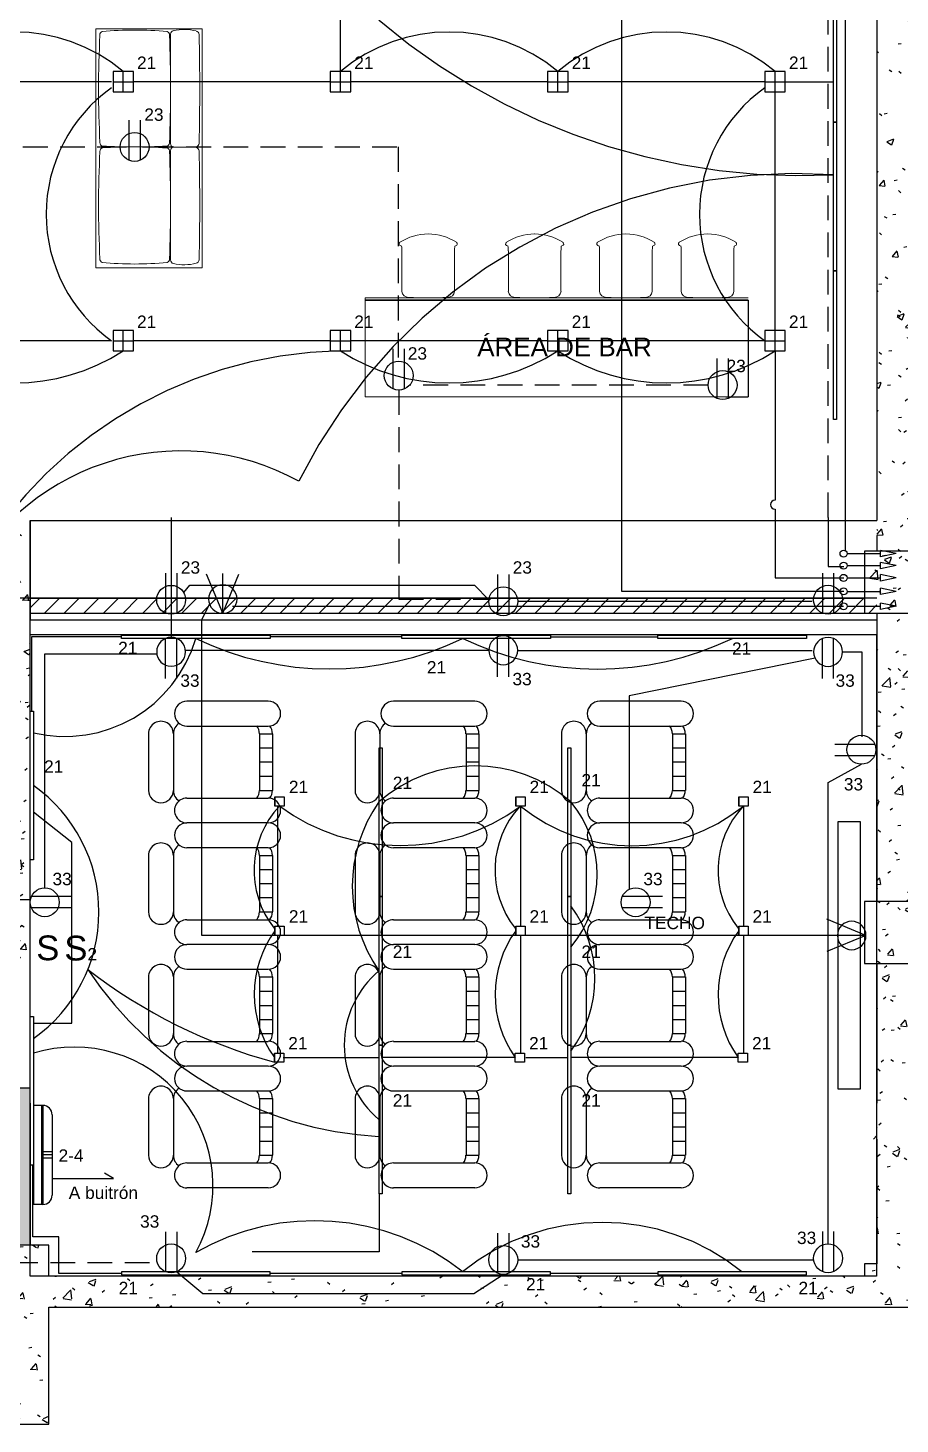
# Model space of a CAD drawing. Header units: inches. Extents: x 131 to 82119, y 71 to 16923.
# Drawn here: x 272.45 to 279.49, y 157.58 to 168.85 of the extents above; entities that cross this region are included whole.
import ezdxf
from ezdxf.enums import TextEntityAlignment as Align

# ---------------------------------------------------------------- set-up
doc = ezdxf.new("R2010")
doc.units = ezdxf.units.IN
doc.header["$MEASUREMENT"] = 0
doc.linetypes.add('HIDDEN', pattern=[9.525, 6.35, -3.175])
doc.linetypes.add('PISO', pattern=[0.3, 0.2, -0.1])
for name, color, linetype, lineweight in [('A-GENM-____-OTLN', 13, 'Continuous', 18), ('DUCTO-PARED O TECHO', 7, 'Continuous', 25), ('DUCTO-PISO', 7, 'PISO', 25), ('I-FURN-____-OTLN', 30, 'Continuous', 18), ('Q-CASE-____-MCUT', 31, 'Continuous', 35), ('Q-CASE-____-OTLN', 31, 'Continuous', 18), ('RED-TELEVISION', 84, 'TELEVISION', 25), ('RED-TELEVISIÓN', 84, 'TELEVISION', 25), ('RED-TELÉFONO', 240, 'TELEFONO', 25), ('SIMBOLOGIA', 150, 'Continuous', 25), ('SIMBOLOGÍA', 150, 'Continuous', 25)]:
    doc.layers.add(name, color=color, linetype=linetype, lineweight=lineweight)
for name, color, linetype in [('A-MUEB', 3, 'Continuous'), ('Arquitectonico', 253, 'Continuous'), ('INTERRUPTORES', 6, 'Continuous'), ('LAMPARAS', 20, 'Continuous'), ('Retorno', 5, 'HIDDEN')]:
    doc.layers.add(name, color=color, linetype=linetype)
doc.styles.add('Arial_1', font='arial.ttf', dxfattribs={"height": 0.15})
doc.styles.get("Standard").update_dxf_attribs({"font": 'arial.ttf'})
doc.linetypes.add('TELEFONO', pattern='A,0.32,-0.12,["TEL",Standard,S=0.065,R=0,X=-0.065,Y=-0.0325],-0.14', length=0.58)
doc.linetypes.add('TELEVISION', pattern='A,0.32,-0.13,["TV",Standard,S=0.065,R=0,X=-0.065,Y=-0.0325],-0.13', length=0.58)
pattern_1 = [(50, (280.8748, 170.8237), (0.546432, -0.047308), [0.057, -0.629]), (355, (280.8748, 170.8237), (-0.105429, 0.57337), [0.046, -0.503]), (100.451, (280.9208, 170.8197), (0.440955, 0.525708), [0.049, -0.534]), (46.184, (280.8748, 170.9757), (0.813123, -0.12606), [0.086, -0.943]), (96.636, (280.9428, 170.9657), (0.711995, 0.74225), [0.073, -0.801]), (351.184, (280.8748, 170.9757), (0.71223, 0.742616), [0.069, -0.754]), (21, (280.9508, 170.9377), (0.454985, -0.306292), [0.057, -0.629]), (326, (280.9508, 170.9377), (0.185766, 0.552594), [0.046, -0.503]), (71.451, (280.9888, 170.9127), (0.640536, 0.246016), [0.049, -0.534]), (37.5, (280.87478, 170.82372), (0.009206, 0.2541166), [0.025, -0.472, 0.025, -0.485, -0.505]), (37.5, (280.87478, 170.82372), (0.009206, 0.2541166), [-1.007, 0.025, -0.48]), (7.5, (280.87478, 170.82372), (0.2004608, 0.3007382), [0.025, -0.266, 0.025, -0.46, -0.192]), (7.5, (280.87478, 170.82372), (0.2004608, 0.3007382), [-0.776, 0.025, -0.167]), (327.5, (280.70478, 170.82372), (0.406483, -0.0170776), [0.025, -0.165, 0.025, -0.569, -0.789]), (327.5, (280.70478, 170.82372), (0.406483, -0.0170776), [-0.785, 0.025, -0.764]), (317.5, (280.62878, 170.82372), (0.443999, 0.076008), [0.025, -0.223, 0.025, -0.37, -0.56]), (317.5, (280.62878, 170.82372), (0.443999, 0.076008), [-0.642, 0.025, -0.535])]

# ---------------------------------------------------------------- blocks, each defined once
blk = doc.blocks.new('tea_stool_250_46_g - Sancal_Stool_250_46_g-1127942-ARQ-SS')
at = {"layer": 'A-GENM-____-OTLN'}
for p, q in [((-0.215, 0.122), (-0.215, -0.205)), ((0.21, -0.205), (0.21, 0.122))]:
    blk.add_line(p, q, dxfattribs=at)
for centre, radius, start, end in [((-0.003, -0.158), 0.417, 89.9132, 123.1483), ((-0.002, -0.158), 0.417, 56.8517, 90.0868), ((-0.221, 0.178), 0.0163, 127.7339, 191.6077), ((-0.215, 0.185), 0.0245, 206.7685, 266.2649), ((-0.645, 0.122), 0.429, 0, 5.2091), ((0.639, 0.122), 0.429, 174.7909, 180), ((0.21, 0.185), 0.0245, 273.7351, 333.2315), ((0.216, 0.178), 0.0163, 348.3923, 52.2661), ((-0.161, -0.199), 0.0547, 186.2542, 270.1961), ((0.156, -0.199), 0.0547, 269.8039, 353.7458), ((0.006, 2.576), 2.834, 266.6304, 269.8244), ((-0.011, 2.576), 2.834, 270.1756, 273.3696)]:
    blk.add_arc(centre, radius, start, end, dxfattribs=at)
blk = doc.blocks.new('Encimera sola - Profundidad 600 mm-1429979-ARQ-SS')
at = {"layer": 'Q-CASE-____-MCUT'}
blk.add_line((-1.2, -0.019), (1.891, -0.019), dxfattribs=at)
at = {"layer": 'Q-CASE-____-OTLN'}
for p, q in [((-0.783, 0), (-1.2, 0)), ((-1.2, 0), (-1.2, -0.8)), ((0.075, 0), (-0.598, 0)), ((0.813, 0), (0.26, 0)), ((1.471, 0), (0.998, 0)), ((1.891, 0), (1.656, 0)), ((-1.2, -0.8), (1.711, -0.8))]:
    blk.add_line(p, q, dxfattribs=at)
blk = doc.blocks.new('Meet_2_Seater_Connect_Left - Meet_2_Seater_Connect_Left-1030455-ARQ-SS')
at = {"layer": 'I-FURN-____-OTLN'}
for p, q in [((-0.955, 0.427), (-0.955, -0.427)), ((0.972, 0.43), (-0.952, 0.43)), ((0.975, -0.427), (0.975, 0.427)), ((-0.911, 0.174), (-0.029, 0.174)), ((0.029, 0.174), (0.911, 0.174)), ((-0.952, -0.43), (0.972, -0.43))]:
    blk.add_line(p, q, dxfattribs=at)
for centre, radius, start, end in [((-0.952, 0.427), 0.003, 89.9999, 180), ((-0.541, 0.284), 0.408, 166.1876, 192.2067), ((-0.908, 0.374), 0.03, 91.5026, 166.1876), ((-0.47, -16.327), 16.737, 88.4934, 91.5026), ((-0.031, 0.374), 0.03, 13.8075, 88.4934), ((-0.126, 0.351), 0.128, 6.0523, 13.8075), ((3.345, 0.265), 3.345, 178.2931, 181.1734), ((0.055, 0.368), 0.0543, 166.1876, 184.2904), ((0.032, 0.374), 0.03, 91.5026, 166.1876), ((0.47, -16.327), 16.737, 88.4934, 91.5026), ((0.909, 0.374), 0.03, 13.8075, 88.4934), ((0.542, 0.284), 0.408, 347.7933, 13.8075), ((0.972, 0.427), 0.003, 360, 92.4594), ((1.732, -0.116), 2.677, 174.3726, 185.6274), ((-0.911, 0.204), 0.03, 192.2067, 270), ((-0.907, 0.14), 0.0256, 85.9059, 166.0941), ((-0.468, -11.582), 11.756, 87.87, 92.1327), ((-0.034, 0.141), 0.0256, 3.8772, 84.1228), ((-0.029, 0.204), 0.03, 270, 344.7947), ((-4.567, -0.118), 4.566, 356.7839, 3.2623), ((4.437, -0.118), 4.438, 176.6436, 183.3102), ((0.029, 0.204), 0.03, 195.2053, 270), ((0.032, 0.141), 0.0256, 95.8772, 176.1228), ((0.467, -11.582), 11.756, 87.8673, 92.13), ((0.906, 0.14), 0.0256, 13.9059, 94.0941), ((0.911, 0.204), 0.03, 270, 347.7933), ((-1.733, -0.116), 2.677, 354.3726, 5.6274), ((-0.952, -0.427), 0.003, 180, 271.9138), ((-0.908, -0.37), 0.0262, 199.3576, 278.6424), ((-0.47, 7.831), 8.238, 266.9834, 273.0166), ((-0.033, -0.37), 0.0256, 262.8129, 352.2045), ((0.032, -0.37), 0.0256, 187.7955, 277.1871), ((0.469, 7.831), 8.238, 266.9834, 273.0166), ((0.906, -0.37), 0.0262, 261.3576, 340.6424), ((0.972, -0.427), 0.003, 270, 360)]:
    blk.add_arc(centre, radius, start, end, dxfattribs=at)
blk = doc.blocks.new('ssfsdf')
at = {"layer": 'A-MUEB'}
for p, q in [((3464.832, 1612.012), (3464.403, 1612.012)), ((3465.753, 1612.012), (3465.324, 1612.012)), ((3466.673, 1612.012), (3466.245, 1612.012)), ((3467.594, 1612.012), (3467.165, 1612.012)), ((3464.832, 1611.824), (3464.402, 1611.824)), ((3465.753, 1611.824), (3465.322, 1611.824)), ((3466.673, 1611.824), (3466.243, 1611.824)), ((3467.594, 1611.824), (3467.164, 1611.824)), ((3464.157, 1611.106), (3464.157, 1611.722)), ((3464.345, 1611.722), (3464.345, 1611.106)), ((3464.89, 1611.722), (3464.89, 1611.106)), ((3465.078, 1611.106), (3465.078, 1611.722)), ((3465.078, 1611.106), (3465.078, 1611.722)), ((3465.078, 1611.106), (3465.078, 1611.722)), ((3465.265, 1611.722), (3465.265, 1611.106)), ((3465.811, 1611.722), (3465.811, 1611.106)), ((3465.999, 1611.106), (3465.999, 1611.722)), ((3465.999, 1611.106), (3465.999, 1611.722)), ((3465.999, 1611.106), (3465.999, 1611.722)), ((3466.186, 1611.722), (3466.186, 1611.106)), ((3466.732, 1611.722), (3466.732, 1611.106)), ((3466.919, 1611.106), (3466.919, 1611.722)), ((3466.919, 1611.106), (3466.919, 1611.722)), ((3466.919, 1611.106), (3466.919, 1611.722)), ((3466.919, 1611.106), (3466.919, 1611.722)), ((3466.919, 1611.106), (3466.919, 1611.722)), ((3466.919, 1611.106), (3466.919, 1611.722)), ((3466.919, 1611.106), (3466.919, 1611.722)), ((3466.919, 1611.106), (3466.919, 1611.722)), ((3467.107, 1611.722), (3467.107, 1611.106)), ((3467.652, 1611.722), (3467.652, 1611.106)), ((3467.84, 1611.106), (3467.84, 1611.722)), ((3467.84, 1611.106), (3467.84, 1611.722)), ((3467.84, 1611.106), (3467.84, 1611.722)), ((3467.84, 1611.106), (3467.84, 1611.722)), ((3467.84, 1611.106), (3467.84, 1611.722)), ((3464.832, 1611.172), (3464.403, 1611.172)), ((3464.403, 1611.172), (3464.403, 1611.074)), ((3464.511, 1611.172), (3464.511, 1611.074)), ((3464.618, 1611.172), (3464.618, 1611.074)), ((3464.724, 1611.172), (3464.724, 1611.074)), ((3464.832, 1611.172), (3464.832, 1611.074)), ((3465.753, 1611.172), (3465.324, 1611.172)), ((3465.324, 1611.172), (3465.324, 1611.074)), ((3465.432, 1611.172), (3465.432, 1611.074)), ((3465.538, 1611.172), (3465.538, 1611.074)), ((3465.645, 1611.172), (3465.645, 1611.074)), ((3465.753, 1611.172), (3465.753, 1611.074)), ((3466.673, 1611.172), (3466.245, 1611.172)), ((3466.245, 1611.172), (3466.245, 1611.074)), ((3466.353, 1611.172), (3466.353, 1611.074)), ((3466.459, 1611.172), (3466.459, 1611.074)), ((3466.565, 1611.172), (3466.565, 1611.074)), ((3466.673, 1611.172), (3466.673, 1611.074)), ((3467.594, 1611.172), (3467.165, 1611.172)), ((3467.165, 1611.172), (3467.165, 1611.074)), ((3467.273, 1611.172), (3467.273, 1611.074)), ((3467.38, 1611.172), (3467.38, 1611.074)), ((3467.486, 1611.172), (3467.486, 1611.074)), ((3467.594, 1611.172), (3467.594, 1611.074)), ((3464.832, 1611.074), (3464.403, 1611.074)), ((3465.753, 1611.074), (3465.324, 1611.074)), ((3466.673, 1611.074), (3466.245, 1611.074)), ((3467.594, 1611.074), (3467.165, 1611.074))]:
    blk.add_line(p, q, dxfattribs=at)
for centre, start, end in [((3464.403, 1611.918), 90, 270), ((3464.832, 1611.918), 270, 90), ((3465.324, 1611.918), 90, 270), ((3465.753, 1611.918), 270, 90), ((3466.245, 1611.918), 90, 270), ((3466.673, 1611.918), 270, 90), ((3467.165, 1611.918), 90, 270), ((3467.594, 1611.918), 270, 90), ((3464.251, 1611.722), 360, 180), ((3464.402, 1611.73), 90, 146.9929), ((3464.832, 1611.73), 32.2963, 90), ((3464.984, 1611.722), 0, 180), ((3465.172, 1611.722), 360, 180), ((3465.322, 1611.73), 90, 146.9929), ((3465.753, 1611.73), 32.2963, 90), ((3465.905, 1611.722), 0, 180), ((3466.092, 1611.722), 360, 180), ((3466.243, 1611.73), 90, 146.9929), ((3466.673, 1611.73), 32.2963, 90), ((3466.825, 1611.722), 0, 180), ((3467.013, 1611.722), 360, 180), ((3467.164, 1611.73), 90, 146.9929), ((3467.594, 1611.73), 32.2963, 90), ((3467.746, 1611.722), 0, 180), ((3464.403, 1611.266), 230.8959, 270), ((3464.832, 1611.266), 270, 309.1041), ((3465.324, 1611.266), 230.8959, 270), ((3465.753, 1611.266), 270, 309.1041), ((3466.245, 1611.266), 230.8959, 270), ((3466.673, 1611.266), 270, 309.1041), ((3467.165, 1611.266), 230.8959, 270), ((3467.594, 1611.266), 270, 309.1041), ((3464.251, 1611.106), 180, 360), ((3464.403, 1611.168), 230.8959, 270), ((3464.832, 1611.168), 270, 309.1041), ((3464.984, 1611.106), 180, 360), ((3465.172, 1611.106), 180, 360), ((3465.324, 1611.168), 230.8959, 270), ((3465.753, 1611.168), 270, 309.1041), ((3465.905, 1611.106), 180, 360), ((3466.092, 1611.106), 180, 360), ((3466.245, 1611.168), 230.8959, 270), ((3466.673, 1611.168), 270, 309.1041), ((3466.825, 1611.106), 180, 360), ((3467.013, 1611.106), 180, 360), ((3467.165, 1611.168), 230.8959, 270), ((3467.594, 1611.168), 270, 309.1041), ((3467.746, 1611.106), 180, 360)]:
    blk.add_arc(centre, 0.0938, start, end, dxfattribs=at)
blk = doc.blocks.new('TOMA')
at = {"layer": 'SIMBOLOGIA'}
for p, q in [((-0.0301, 0.2165), (-0.0301, 0.0062)), ((0.0294, 0.2165), (0.0294, 0.1463)), ((0.0294, 0.1463), (0.0294, 0.0059))]:
    blk.add_line(p, q, dxfattribs=at)
blk.add_circle((0, 0.0761), 0.0761, dxfattribs=at)
blk = doc.blocks.new('TV')
at = {"layer": 'RED-TELEVISION', "linetype": 'Continuous'}
for q in [(-0.2063, 0.0852), (-0.2103, 0), (-0.2063, -0.0852)]:
    blk.add_line((0, 0), q, dxfattribs=at)
blk.add_circle((-0.075, 0), 0.075, dxfattribs=at)
blk = doc.blocks.new('Ds')
at = {"layer": 'SIMBOLOGÍA', "color": 3, "linetype": 'Continuous'}
for p, q in [((0.028, 0), (0.298, 0)), ((0.298, -0.026), (0.298, 0.026)), ((0.424, 0), (0.298, 0.026)), ((0.424, 0), (0.298, -0.026))]:
    blk.add_line(p, q, dxfattribs=at)
at = {"layer": 'SIMBOLOGÍA', "ltscale": 0.2}
blk.add_circle((0, 0), 0.0282, dxfattribs=at)
blk = doc.blocks.new('MINISPLIT')
at = {"layer": 'SIMBOLOGÍA'}
for p, q in [((-0.325, 0.15), (0.325, 0.15)), ((-0.025, 0.15), (-0.025, 0.075)), ((0, 0.15), (0, 0.075)), ((0.025, 0.15), (0.025, 0.075)), ((-0.4, 0.075), (-0.4, 0)), ((-0.4, 0.075), (0.4, 0.075)), ((-0.4, 0.065), (0.4, 0.065)), ((-0.4, 0), (0.4, 0)), ((0.4, 0.075), (0.4, 0))]:
    blk.add_line(p, q, dxfattribs=at)
for centre, start, end in [((-0.325, 0.075), 90, 180), ((0.325, 0.075), 0, 90)]:
    blk.add_arc(centre, 0.075, start, end, dxfattribs=at)

msp = doc.modelspace()

# ---------------------------------------------------------------- hatches: boundary and pattern name
at = {"layer": 'Arquitectonico'}
h = msp.add_hatch(dxfattribs=at)
h.set_pattern_fill('FP_2', color=256, angle=360, style=0, pattern_type=2)
h.set_pattern_definition(pattern_1)
h.paths.add_polyline_path([(279.301, 164.624), (279.551, 164.624), (279.551, 169.558), (279.301, 169.558), (279.301, 164.75)], flags=0)
h = msp.add_hatch(dxfattribs=at)
h.set_pattern_fill('FP_2', color=256, angle=360, style=0, pattern_type=2)
h.set_pattern_definition(pattern_1)
h.paths.add_polyline_path([(272.347, 161.287), (272.467, 161.287), (272.467, 164.87), (272.267, 164.87), (272.267, 161.287)], flags=0)
h = msp.add_hatch(dxfattribs=at)
h.set_pattern_fill('FP_2', color=256, angle=360, style=0, pattern_type=2)
h.set_pattern_definition(pattern_1)
h.paths.add_polyline_path([(279.55, 164.124), (279.55, 164.624), (279.2, 164.624), (279.2, 164.124), (279.518, 164.124)], flags=0)
h = msp.add_hatch(dxfattribs=at)
h.set_pattern_fill('FP_1', color=256, angle=360, style=0, pattern_type=2)
h.set_pattern_definition([(45, (280.87478, 170.19862), (-0.079196, 0.079196), [])])
h.paths.add_polyline_path([(279.301, 164.124), (279.301, 164.244), (272.467, 164.244), (272.467, 164.124), (277.99, 164.124)], flags=0)
h = msp.add_hatch(dxfattribs=at)
h.set_pattern_fill('FP_2', color=256, angle=360, style=0, pattern_type=2)
h.set_pattern_definition(pattern_1)
h.paths.add_polyline_path([(279.551, 161.796), (279.551, 164.124), (279.301, 164.124), (279.301, 161.796), (279.518, 161.796)], flags=0)
h = msp.add_hatch(dxfattribs=at)
h.set_pattern_fill('FP_2', color=256, angle=360, style=0, pattern_type=2)
h.set_pattern_definition(pattern_1)
h.paths.add_polyline_path([(279.551, 161.296), (279.551, 161.796), (279.201, 161.796), (279.201, 161.296), (279.518, 161.296)], flags=0)
h = msp.add_hatch(dxfattribs=at)
h.set_pattern_fill('FP_2', color=256, angle=360, style=0, pattern_type=2)
h.set_pattern_definition(pattern_1)
h.paths.add_polyline_path([(279.518, 160.022), (279.551, 160.022), (279.551, 161.296), (279.301, 161.296), (279.301, 160.022)], flags=0)
msp.add_hatch(color=256, dxfattribs=at).paths.add_polyline_path([(272.467, 160.287), (272.267, 160.287), (272.267, 159.021), (272.467, 159.021)])
h = msp.add_hatch(dxfattribs=at)
h.set_pattern_fill('FP_2', color=256, angle=360, style=0, pattern_type=2)
h.set_pattern_definition(pattern_1)
h.paths.add_polyline_path([(279.301, 158.871), (279.551, 158.871), (279.551, 160.022), (279.301, 160.022), (279.301, 159.438)], flags=0)
h = msp.add_hatch(dxfattribs=at)
h.set_pattern_fill('FP_2', color=256, angle=360, style=0, pattern_type=2)
h.set_pattern_definition(pattern_1)
h.paths.add_polyline_path([(272.367, 158.521), (272.367, 158.771), (272.617, 158.771), (272.617, 159.021), (272.267, 159.021), (272.267, 158.521)], flags=0)
h = msp.add_hatch(dxfattribs=at)
h.set_pattern_fill('FP_2', color=256, angle=360, style=0, pattern_type=2)
h.set_pattern_definition(pattern_1)
h.paths.add_polyline_path([(279.551, 158.521), (279.551, 158.871), (279.201, 158.871), (279.201, 158.521)], flags=0)
h = msp.add_hatch(dxfattribs=at)
h.set_pattern_fill('FP_2', color=256, angle=360, style=0, pattern_type=2)
h.set_pattern_definition(pattern_1)
h.paths.add_polyline_path([(279.201, 158.521), (279.201, 158.771), (272.367, 158.771), (272.367, 158.521), (272.617, 158.521)], flags=0)
h = msp.add_hatch(dxfattribs=at)
h.set_pattern_fill('FP_2', color=256, angle=360, style=0, pattern_type=2)
h.set_pattern_definition(pattern_1)
h.paths.add_polyline_path([(272.617, 157.576), (272.617, 158.521), (272.367, 158.521), (272.367, 157.576)], flags=0)

# ---------------------------------------------------------------- linework, layer by layer
for p, q in [((272.467, 164.87), (272.467, 164.07)), ((272.467, 164.07), (279.301, 164.07)), ((272.467, 160.287), (272.267, 160.287)), ((272.467, 160.167), (272.467, 159.021))]:
    msp.add_line(p, q)
msp.add_lwpolyline([(272.467, 163.95), (279.298, 163.95), (279.298, 158.771), (272.467, 158.771)], close=True)
for p, q in [((279.301, 169.558), (279.301, 164.87)), ((278.262, 166.65), (278.262, 165.869)), ((278.082, 165.869), (278.262, 165.869)), ((272.467, 161.294), (272.467, 164.87)), ((272.467, 164.87), (272.467, 164.07)), ((272.467, 164.87), (279.301, 164.87)), ((279.301, 164.75), (279.301, 164.624)), ((279.301, 164.624), (279.2, 164.624)), ((279.2, 164.624), (279.2, 164.124)), ((279.55, 164.624), (279.301, 164.624)), ((279.301, 164.244), (272.267, 164.244)), ((272.467, 164.244), (279.2, 164.244)), ((272.467, 164.124), (279.301, 164.124)), ((279.2, 164.124), (279.301, 164.124)), ((279.301, 164.124), (279.55, 164.124)), ((279.301, 164.124), (279.301, 161.796)), ((279.301, 161.796), (279.201, 161.796)), ((279.201, 161.796), (279.201, 161.296)), ((279.551, 161.796), (279.301, 161.796)), ((279.201, 161.296), (279.301, 161.296)), ((279.301, 161.296), (279.301, 160.167)), ((279.301, 161.296), (279.551, 161.296)), ((272.467, 160.287), (272.267, 160.287)), ((272.467, 160.167), (272.467, 159.021)), ((279.273, 159.877), (279.301, 159.905)), ((279.301, 159.877), (279.301, 158.871)), ((272.617, 159.021), (272.267, 159.021)), ((272.617, 158.771), (272.617, 159.021)), ((279.301, 158.871), (279.201, 158.871)), ((279.201, 158.871), (279.201, 158.771)), ((279.201, 158.771), (272.617, 158.771)), ((272.617, 158.521), (279.201, 158.521)), ((272.617, 157.576), (272.617, 158.521)), ((279.201, 158.521), (279.551, 158.521)), ((267.468, 157.576), (272.617, 157.576))]:
    msp.add_line(p, q, dxfattribs=at)
msp.add_lwpolyline([(279.167, 160.28), (278.989, 160.28), (278.989, 162.44), (279.167, 162.44)], close=True, dxfattribs=at)
at = {"layer": 'DUCTO-PARED O TECHO'}
for p, q in [((273.123, 168.414), (271.545, 168.414)), ((274.889, 168.414), (273.299, 168.414)), ((276.643, 168.414), (275.054, 168.414)), ((278.479, 166.404), (278.479, 168.331)), ((273.123, 166.322), (271.545, 166.322)), ((274.889, 166.322), (273.299, 166.322)), ((276.643, 166.322), (275.054, 166.322)), ((274.463, 162.566), (274.463, 161.596)), ((276.424, 162.566), (276.424, 161.596)), ((278.224, 162.566), (278.224, 161.596)), ((274.463, 161.521), (274.463, 160.57)), ((276.424, 161.521), (276.424, 160.57)), ((278.224, 161.521), (278.224, 160.57))]:
    msp.add_line(p, q, dxfattribs=at)
for points in [[(279.049, 164.621), (279.049, 170.179)], [(274.971, 168.496), (274.971, 169.569)], [(278.397, 168.414), (276.808, 168.414)], [(278.562, 168.414), (278.95, 168.414)], [(278.397, 166.322), (276.808, 166.322)], [(273.604, 164.895), (273.604, 163.928)], [(278.907, 164.896), (278.907, 164.501), (279.035, 164.501)], [(273.706, 164.289), (273.755, 164.348), (276.053, 164.348), (276.169, 164.231)], [(276.402, 164.219), (278.78, 164.219)], [(272.48, 163.331), (272.48, 163.936), (273.203, 163.936)], [(275.466, 163.932), (274.403, 163.932)], [(276.666, 163.932), (277.534, 163.932)], [(272.584, 161.906), (272.584, 163.796), (273.489, 163.796)], [(276.168, 163.823), (273.72, 163.823)], [(276.402, 163.823), (278.778, 163.823)], [(279.024, 163.81), (279.179, 163.81), (279.179, 163.125)], [(278.802, 163.76), (277.302, 163.455), (277.302, 161.893)], [(278.907, 159.031), (278.907, 162.757), (279.176, 162.904)], [(272.15, 162.731), (272.15, 161.811), (272.469, 161.811)], [(272.493, 160.812), (272.802, 160.812), (272.802, 162.272), (272.493, 162.517)], [(275.282, 160.532), (274.507, 160.532)], [(276.381, 160.535), (275.308, 160.535)], [(276.805, 160.532), (276.468, 160.532)], [(278.181, 160.535), (276.831, 160.535)], [(273.203, 158.793), (272.698, 158.793), (272.698, 159.087), (272.487, 159.087), (272.487, 159.665)], [(272.643, 159.559), (273.14, 159.559), (273.067, 159.603)], [(275.282, 159.436), (275.282, 158.966), (274.259, 158.966)], [(276.402, 158.901), (278.791, 158.901)], [(273.649, 158.806), (273.859, 158.631), (276.047, 158.631), (276.285, 158.785)], [(275.466, 158.793), (274.403, 158.793)], [(277.534, 158.793), (276.666, 158.793)]]:
    msp.add_lwpolyline(points, dxfattribs=at)
msp.add_lwpolyline([(278.479, 166.24), (278.479, 165.036, 1), (278.479, 164.963), (278.479, 164.408), (279.035, 164.408)], format="xyb", dxfattribs=at)
at = {"layer": 'DUCTO-PISO'}
for points in [[(278.907, 164.896), (278.907, 169.641), (277.322, 169.641)], [(269.708, 167.887), (273.192, 167.887)], [(273.426, 167.887), (275.437, 167.887), (275.437, 166.15)], [(275.441, 165.924), (275.441, 164.236), (276.17, 164.236)], [(277.939, 165.965), (275.531, 165.965)], [(268.697, 159.877), (268.697, 160.012), (272.029, 160.012), (272.029, 158.88), (273.486, 158.88)]]:
    msp.add_lwpolyline(points, dxfattribs=at)
at = {"layer": 'LAMPARAS'}
for p, q in [((273.299, 168.496), (273.135, 168.496)), ((273.135, 168.496), (273.135, 168.331)), ((273.135, 168.414), (273.299, 168.414)), ((273.217, 168.331), (273.217, 168.496)), ((275.054, 168.496), (274.889, 168.496)), ((274.889, 168.496), (274.889, 168.331)), ((274.889, 168.414), (275.054, 168.414)), ((274.971, 168.331), (274.971, 168.496)), ((276.808, 168.496), (276.643, 168.496)), ((276.643, 168.496), (276.643, 168.331)), ((276.643, 168.414), (276.808, 168.414)), ((276.725, 168.331), (276.725, 168.496)), ((278.562, 168.496), (278.397, 168.496)), ((278.397, 168.496), (278.397, 168.331)), ((278.397, 168.414), (278.562, 168.414)), ((278.479, 168.331), (278.479, 168.496)), ((273.135, 168.331), (273.299, 168.331)), ((274.889, 168.331), (275.054, 168.331)), ((276.643, 168.331), (276.808, 168.331)), ((278.397, 168.331), (278.562, 168.331)), ((273.299, 166.404), (273.135, 166.404)), ((273.135, 166.404), (273.135, 166.24)), ((273.217, 166.24), (273.217, 166.404)), ((275.054, 166.404), (274.889, 166.404)), ((274.889, 166.404), (274.889, 166.24)), ((274.971, 166.24), (274.971, 166.404)), ((276.808, 166.404), (276.643, 166.404)), ((276.643, 166.404), (276.643, 166.24)), ((276.725, 166.24), (276.725, 166.404)), ((278.562, 166.404), (278.397, 166.404)), ((278.397, 166.404), (278.397, 166.24)), ((278.479, 166.24), (278.479, 166.404)), ((273.135, 166.322), (273.299, 166.322)), ((274.889, 166.322), (275.054, 166.322)), ((276.643, 166.322), (276.808, 166.322)), ((278.397, 166.322), (278.562, 166.322)), ((273.135, 166.24), (273.299, 166.24)), ((274.889, 166.24), (275.054, 166.24)), ((276.643, 166.24), (276.808, 166.24)), ((278.397, 166.24), (278.562, 166.24)), ((274.442, 162.641), (274.442, 162.566)), ((276.386, 162.641), (276.386, 162.566)), ((278.186, 162.641), (278.186, 162.566)), ((274.442, 161.596), (274.442, 161.521)), ((276.386, 161.596), (276.386, 161.521)), ((278.186, 161.596), (278.186, 161.521)), ((274.438, 160.572), (274.438, 160.497))]:
    msp.add_line(p, q, dxfattribs=at)
for points in [[(278.976, 169.287), (278.976, 168.087), (278.95, 168.087), (278.95, 169.287)], [(273.135, 168.331), (273.299, 168.331), (273.299, 168.496), (273.135, 168.496)], [(274.889, 168.331), (275.054, 168.331), (275.054, 168.496), (274.889, 168.496)], [(276.643, 168.331), (276.808, 168.331), (276.808, 168.496), (276.643, 168.496)], [(278.397, 168.331), (278.562, 168.331), (278.562, 168.496), (278.397, 168.496)], [(278.976, 168.087), (278.976, 166.887), (278.95, 166.887), (278.95, 168.087)], [(278.976, 166.887), (278.976, 165.687), (278.95, 165.687), (278.95, 166.887)], [(273.135, 166.24), (273.299, 166.24), (273.299, 166.404), (273.135, 166.404)], [(274.889, 166.24), (275.054, 166.24), (275.054, 166.404), (274.889, 166.404)], [(276.643, 166.24), (276.808, 166.24), (276.808, 166.404), (276.643, 166.404)], [(278.397, 166.24), (278.562, 166.24), (278.562, 166.404), (278.397, 166.404)], [(273.203, 163.945), (274.403, 163.945), (274.403, 163.919), (273.203, 163.919)], [(275.466, 163.945), (276.666, 163.945), (276.666, 163.919), (275.466, 163.919)], [(277.534, 163.945), (278.734, 163.945), (278.734, 163.919), (277.534, 163.919)], [(272.467, 162.131), (272.467, 163.331), (272.493, 163.331), (272.493, 162.131)], [(275.282, 161.836), (275.282, 163.036), (275.308, 163.036), (275.308, 161.836)], [(276.805, 161.836), (276.805, 163.036), (276.831, 163.036), (276.831, 161.836)], [(274.442, 162.641), (274.517, 162.641), (274.517, 162.566), (274.442, 162.566)], [(276.386, 162.641), (276.461, 162.641), (276.461, 162.566), (276.386, 162.566)], [(278.186, 162.641), (278.261, 162.641), (278.261, 162.566), (278.186, 162.566)], [(275.282, 160.636), (275.282, 161.836), (275.308, 161.836), (275.308, 160.636)], [(276.805, 160.636), (276.805, 161.836), (276.831, 161.836), (276.831, 160.636)], [(274.442, 161.596), (274.517, 161.596), (274.517, 161.521), (274.442, 161.521)], [(276.386, 161.596), (276.461, 161.596), (276.461, 161.521), (276.386, 161.521)], [(278.186, 161.596), (278.261, 161.596), (278.261, 161.521), (278.186, 161.521)], [(272.467, 159.666), (272.467, 160.866), (272.493, 160.866), (272.493, 159.666)], [(275.282, 159.436), (275.282, 160.636), (275.308, 160.636), (275.308, 159.436)], [(276.805, 159.436), (276.805, 160.636), (276.831, 160.636), (276.831, 159.436)], [(274.438, 160.572), (274.513, 160.572), (274.513, 160.497), (274.438, 160.497)], [(276.381, 160.572), (276.456, 160.572), (276.456, 160.497), (276.381, 160.497)], [(278.181, 160.572), (278.256, 160.572), (278.256, 160.497), (278.181, 160.497)], [(273.203, 158.78), (274.403, 158.78), (274.403, 158.806), (273.203, 158.806)], [(275.466, 158.78), (276.666, 158.78), (276.666, 158.806), (275.466, 158.806)], [(277.534, 158.78), (278.734, 158.78), (278.734, 158.806), (277.534, 158.806)]]:
    msp.add_lwpolyline(points, close=True, dxfattribs=at)
at = {"layer": 'RED-TELEVISIÓN'}
for points in [[(278.983, 161.521), (273.853, 161.521), (273.853, 164.07), (273.913, 164.197)], [(274.098, 164.179), (274.098, 164.179), (279.032, 164.179)]]:
    msp.add_lwpolyline(points, dxfattribs=at)
at = {"layer": 'RED-TELÉFONO'}
msp.add_lwpolyline([(279.033, 164.298), (277.242, 164.298), (277.242, 169.127), (276.862, 169.562)], dxfattribs=at)
at = {"layer": 'Retorno'}
for centre, radius, start, end in [((278.692, 172.913), 5.258, 219.5025, 272.8199), ((272.34, 167.446), 1.369, 50.1456, 129.8544), ((275.848, 167.446), 1.369, 50.1456, 129.8544), ((277.602, 167.446), 1.369, 50.1456, 129.8544), ((273.846, 167.344), 1.251, 125.2908, 234.7092), ((279.12, 167.344), 1.251, 125.2908, 234.7092), ((278.645, 163.194), 4.478, 86.0856, 153.5592), ((272.34, 167.601), 1.619, 237.2047, 302.7953), ((275.036, 162.739), 3.502, 91.0607, 153.9376), ((275.848, 167.601), 1.619, 237.2047, 302.7953), ((277.602, 167.601), 1.619, 237.2047, 302.7953), ((273.684, 163.464), 1.969, 61.1334, 155.601), ((272.748, 164.227), 1.099, 256.5786, 343.6874), ((274.88, 166.157), 2.484, 244.3026, 295.6974), ((277.046, 166.193), 2.521, 244.4197, 295.5803), ((276.056, 161.711), 1.179, 48.913, 131.087), ((271.77, 161.71), 1.251, 305.2908, 54.7092), ((275.027, 162.048), 0.754, 136.6275, 218.4919), ((275.452, 163.889), 1.642, 233.7068, 306.2932), ((276.251, 161.918), 1.185, 144.9018, 215.0982), ((276.975, 162.049), 0.757, 137.4735, 218.3968), ((277.324, 163.67), 1.424, 230.8137, 309.1863), ((276.133, 162.013), 0.911, 319.9898, 40.0102), ((278.773, 162.049), 0.755, 137.1549, 218.4461), ((276.04, 161.173), 0.985, 323.4922, 36.5078), ((275.153, 161.044), 0.878, 144.0613, 215.4228), ((277.097, 161.044), 0.878, 144.0613, 215.4228), ((278.897, 161.044), 0.878, 144.0613, 215.4228), ((275.455, 162.922), 3.029, 213.5978, 266.7232), ((275.569, 164.665), 4.318, 232.3542, 254.8071), ((275.785, 160.636), 0.783, 129.9935, 230.0065), ((272.823, 159.501), 1.119, 331.1758, 107.1373), ((274.765, 157.283), 1.935, 51.9429, 119.8062), ((277.084, 157.415), 1.79, 50.982, 129.018)]:
    msp.add_arc(centre, radius, start, end, dxfattribs=at)

# ---------------------------------------------------------------- block references
at = {"layer": 'Arquitectonico', "rotation": 269.9999999999996}
msp.add_blockref('Meet_2_Seater_Connect_Left - Meet_2_Seater_Connect_Left-1030455-ARQ-SS', (273.425, 167.886), dxfattribs=at)
at = {"layer": 'Arquitectonico'}
for name, p in [('tea_stool_250_46_g - Sancal_Stool_250_46_g-1127942-ARQ-SS', (275.682, 166.926)), ('tea_stool_250_46_g - Sancal_Stool_250_46_g-1127942-ARQ-SS', (276.541, 166.926)), ('tea_stool_250_46_g - Sancal_Stool_250_46_g-1127942-ARQ-SS', (277.278, 166.926)), ('tea_stool_250_46_g - Sancal_Stool_250_46_g-1127942-ARQ-SS', (277.937, 166.926)), ('Encimera sola - Profundidad 600 mm-1429979-ARQ-SS', (276.371, 166.669))]:
    msp.add_blockref(name, p, dxfattribs=at)
at = {"layer": 'Arquitectonico', "xscale": 1.066665523804707, "yscale": 1.066665523804707, "zscale": 1.066665523804707, "rotation": 89.99999999999999}
for p in [(1992.899, -3535.613), (1994.566, -3535.613), (1996.232, -3535.613)]:
    msp.add_blockref('ssfsdf', p, dxfattribs=at)
at = {"layer": 'RED-TELEVISIÓN', "xscale": -1.534310573126468, "yscale": 1.534310573126459, "zscale": 1.534310573126459}
for p, rotation in [((274.021, 164.122), 90), ((279.213, 161.521), 180)]:
    msp.add_blockref('TV', p, dxfattribs=dict(at, rotation=rotation))
at = {"layer": 'SIMBOLOGIA', "xscale": 1.534310573126468, "yscale": 1.534310573126468, "zscale": 1.534310573126468}
for p in [(273.309, 167.77), (275.441, 165.924), (278.056, 165.848), (273.604, 164.114), (276.285, 164.102), (278.907, 164.115), (273.604, 158.797), (276.285, 158.785), (278.907, 158.798)]:
    msp.add_blockref('TOMA', p, dxfattribs=at)
at = {"layer": 'SIMBOLOGIA'}
for p in [(279.032, 164.604), (279.032, 164.507), (279.032, 164.408), (279.032, 164.299), (279.032, 164.179)]:
    msp.add_blockref('Ds', p, dxfattribs=at)
at = {"layer": 'SIMBOLOGIA', "yscale": 1.534310573126468, "zscale": 1.534310573126468}
for p, xscale, rotation in [((273.604, 163.928), -1.534310573126468, 180), ((276.285, 163.94), -1.534310573126468, 180), ((278.907, 163.927), -1.534310573126468, 180), ((279.293, 163.021), 1.534310573126468, 90), ((272.467, 161.789), 1.534310573126468, 270), ((277.237, 161.789), 1.534310573126468, 270)]:
    msp.add_blockref('TOMA', p, dxfattribs=dict(at, xscale=xscale, rotation=rotation))
at = {"layer": 'SIMBOLOGIA', "rotation": 270}
msp.add_blockref('MINISPLIT', (272.493, 159.749), dxfattribs=at)

# ---------------------------------------------------------------- texts
for s, p in [('21', (273.406, 168.517)), ('21', (275.16, 168.517)), ('21', (276.915, 168.517)), ('21', (278.669, 168.517)), ('23', (273.465, 168.098)), ('21', (273.406, 166.426)), ('21', (275.16, 166.426)), ('21', (276.915, 166.426)), ('21', (278.669, 166.426)), ('23', (275.592, 166.17)), ('23', (278.165, 166.069)), ('23', (273.76, 164.442)), ('23', (276.439, 164.442)), ('21', (273.254, 163.792)), ('21', (278.209, 163.787)), ('21', (275.746, 163.636)), ('33', (273.756, 163.529)), ('33', (276.437, 163.541)), ('33', (279.045, 163.529)), ('21', (272.656, 162.835)), ('21', (274.632, 162.67)), ('21', (275.471, 162.703)), ('21', (276.575, 162.67)), ('21', (276.994, 162.725)), ('21', (278.375, 162.67)), ('33', (279.112, 162.692)), ('33', (272.724, 161.927)), ('33', (277.494, 161.927)), ('21', (274.632, 161.625)), ('21', (276.575, 161.625)), ('TECHO', (277.669, 161.572)), ('21', (278.375, 161.625)), ('21', (275.471, 161.34)), ('21', (276.994, 161.34)), ('21', (274.627, 160.601)), ('21', (276.571, 160.601)), ('21', (278.371, 160.601)), ('21', (275.471, 160.14)), ('21', (276.994, 160.14)), ('2-4', (272.796, 159.694)), ('A buitrón', (273.057, 159.394)), ('33', (273.431, 159.162)), ('33', (276.505, 159.001)), ('33', (278.734, 159.03)), ('21', (273.258, 158.625)), ('21', (276.546, 158.655)), ('21', (278.746, 158.625))]:
    msp.add_text(s, height=0.1).set_placement(p, align=Align.CENTER)
at = {"layer": 'Arquitectonico', "insert": (276.075, 166.347), "char_height": 0.15, "width": 1.74968, "attachment_point": 1, "style": 'Arial_1'}
msp.add_mtext('ÁREA DE BAR', dxfattribs=at)
at = {"layer": 'INTERRUPTORES', "char_height": 0.2, "attachment_point": 1}
for s, insert in [('\\pt0.0082306;S', (272.515, 161.521)), ('\\pt0.0082306;S{\\H0.5x;2}', (272.742, 161.519))]:
    msp.add_mtext_dynamic_manual_height_columns(s, width=0.35309, gutter_width=12.5, heights=[0], dxfattribs=dict(at, insert=insert))

doc.saveas('drawing.dxf')
